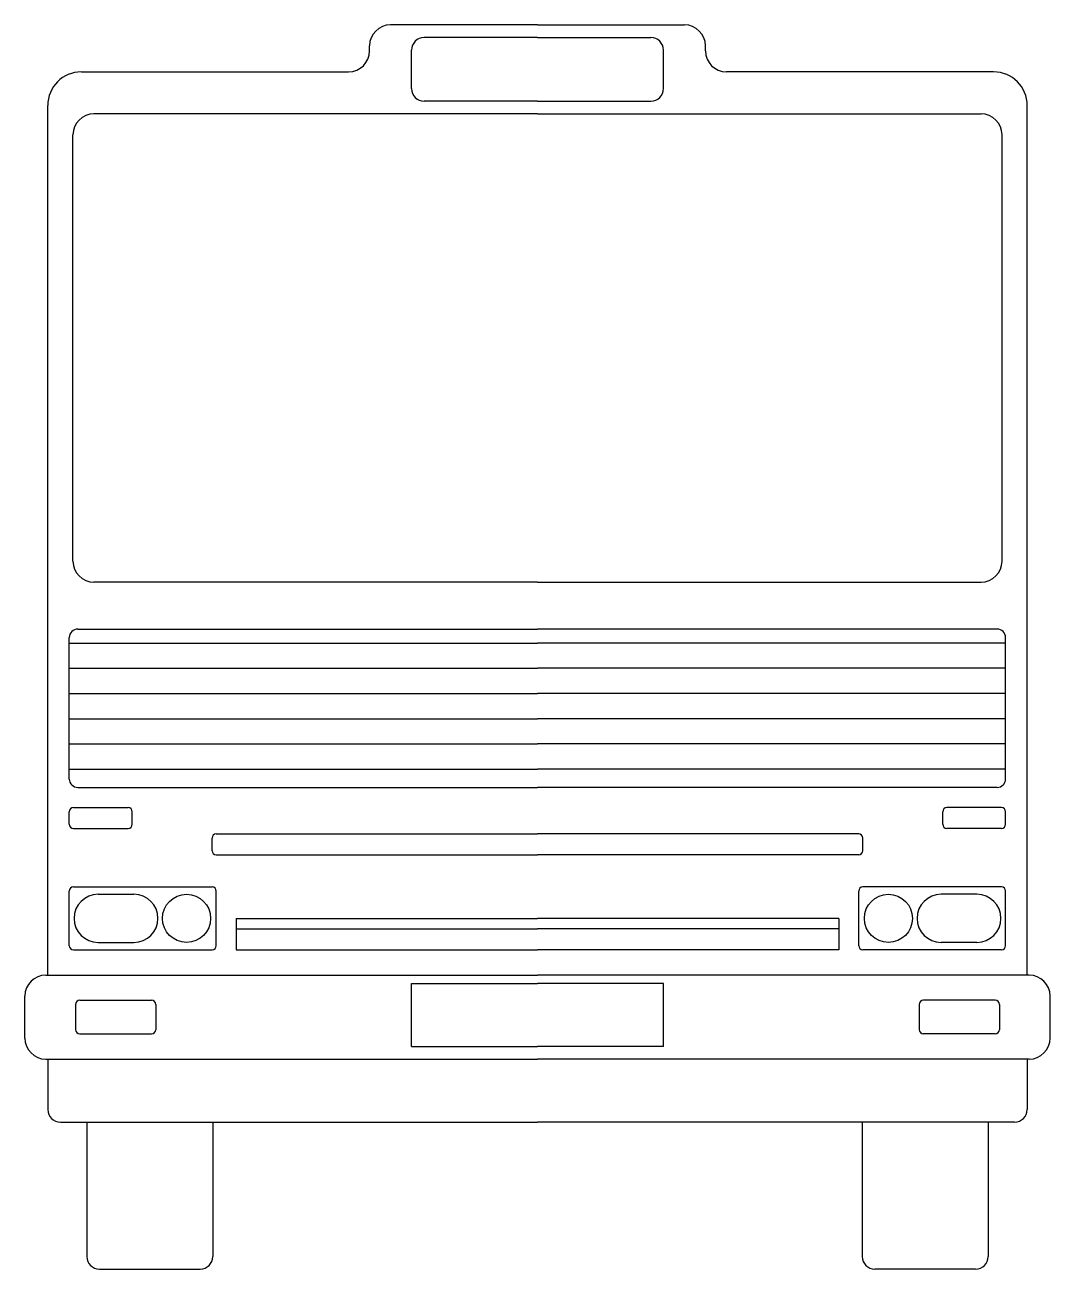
# Model space of a CAD drawing. Extents: x -833.46 to -831.02, y -80.5 to -77.54.
import ezdxf

# ---------------------------------------------------------------- set-up
doc = ezdxf.new("R2010")
doc.units = 0
doc.header["$LTSCALE"] = 0.07
doc.header["$MEASUREMENT"] = 0
doc.layers.add('VEICOLI', color=7, linetype='CONTINUOUS')

msp = doc.modelspace()

# ---------------------------------------------------------------- linework, layer by layer
at = {"layer": 'VEICOLI'}
for p, q in [((-832.2365, -77.5415), (-832.5865, -77.5415)), ((-832.2365, -77.5415), (-831.8865, -77.5415)), ((-832.6365, -77.6033), (-832.6365, -77.5915)), ((-832.2365, -77.5715), (-832.5065, -77.5715)), ((-832.2365, -77.5715), (-831.9665, -77.5715)), ((-831.8365, -77.6033), (-831.8365, -77.5915)), ((-832.5365, -77.6933), (-832.5365, -77.6015)), ((-831.9365, -77.6933), (-831.9365, -77.6015)), ((-833.3228, -77.6533), (-832.6865, -77.6533)), ((-831.1503, -77.6533), (-831.7865, -77.6533)), ((-833.4028, -79.8033), (-833.4028, -77.7333)), ((-832.2365, -77.7233), (-832.5065, -77.7233)), ((-832.2365, -77.7233), (-831.9665, -77.7233)), ((-831.0703, -79.8033), (-831.0703, -77.7333)), ((-832.2365, -77.7533), (-833.2928, -77.7533)), ((-832.2365, -77.7533), (-831.1803, -77.7533)), ((-833.3428, -78.818), (-833.3428, -77.8033)), ((-831.1303, -78.818), (-831.1303, -77.8033)), ((-832.2365, -78.868), (-833.2928, -78.868)), ((-832.2365, -78.868), (-831.1803, -78.868)), ((-833.3315, -78.9799), (-832.2365, -78.9799)), ((-831.1416, -78.9799), (-832.2365, -78.9799)), ((-833.3515, -79.3366), (-833.3515, -78.9999)), ((-833.3515, -79.013), (-832.2365, -79.013)), ((-831.1216, -79.013), (-832.2365, -79.013)), ((-831.1216, -79.3366), (-831.1216, -78.9999)), ((-833.3515, -79.073), (-832.2365, -79.073)), ((-831.1216, -79.073), (-832.2365, -79.073)), ((-833.3515, -79.133), (-832.2365, -79.133)), ((-831.1216, -79.133), (-832.2365, -79.133)), ((-833.3515, -79.193), (-832.2365, -79.193)), ((-831.1216, -79.193), (-832.2365, -79.193)), ((-833.3515, -79.253), (-832.2365, -79.253)), ((-831.1216, -79.253), (-832.2365, -79.253)), ((-833.3515, -79.313), (-832.2365, -79.313)), ((-831.1216, -79.313), (-832.2365, -79.313)), ((-833.3315, -79.3566), (-832.2365, -79.3566)), ((-831.1416, -79.3566), (-832.2365, -79.3566)), ((-833.3515, -79.4444), (-833.3515, -79.4144)), ((-833.3415, -79.4044), (-833.2115, -79.4044)), ((-833.2015, -79.4444), (-833.2015, -79.4144)), ((-831.2716, -79.4444), (-831.2716, -79.4144)), ((-831.1316, -79.4044), (-831.2616, -79.4044)), ((-831.1216, -79.4444), (-831.1216, -79.4144)), ((-833.3415, -79.4544), (-833.2115, -79.4544)), ((-831.1316, -79.4544), (-831.2616, -79.4544)), ((-833.0115, -79.5072), (-833.0115, -79.4772)), ((-833.0015, -79.4672), (-832.2365, -79.4672)), ((-831.4716, -79.4672), (-832.2365, -79.4672)), ((-831.4616, -79.5072), (-831.4616, -79.4772)), ((-833.0015, -79.5172), (-832.2365, -79.5172)), ((-831.4716, -79.5172), (-832.2365, -79.5172)), ((-833.3515, -79.7333), (-833.3515, -79.6033)), ((-833.3415, -79.5933), (-833.0115, -79.5933)), ((-833.0015, -79.7333), (-833.0015, -79.6033)), ((-831.4716, -79.7333), (-831.4716, -79.6033)), ((-831.1316, -79.5933), (-831.4616, -79.5933)), ((-831.1216, -79.7333), (-831.1216, -79.6033)), ((-833.2828, -79.611), (-833.1977, -79.611)), ((-831.1902, -79.611), (-831.2753, -79.611)), ((-832.9538, -79.6683), (-832.9538, -79.7433)), ((-832.9538, -79.6683), (-832.2365, -79.6683)), ((-831.5192, -79.6683), (-832.2365, -79.6683)), ((-831.5192, -79.6683), (-831.5192, -79.7433)), ((-832.9538, -79.6933), (-832.2365, -79.6933)), ((-831.5192, -79.6933), (-832.2365, -79.6933)), ((-833.2828, -79.7256), (-833.1977, -79.7256)), ((-831.1902, -79.7256), (-831.2753, -79.7256)), ((-833.3415, -79.7433), (-833.0115, -79.7433)), ((-832.9538, -79.7433), (-832.2365, -79.7433)), ((-831.5192, -79.7433), (-832.2365, -79.7433)), ((-831.1316, -79.7433), (-831.4616, -79.7433)), ((-833.4073, -79.8033), (-832.2365, -79.8033)), ((-831.0657, -79.8033), (-832.2365, -79.8033)), ((-832.5365, -79.8233), (-832.2365, -79.8233)), ((-832.5365, -79.9733), (-832.5365, -79.8233)), ((-831.9365, -79.8233), (-832.2365, -79.8233)), ((-831.9365, -79.9733), (-831.9365, -79.8233)), ((-833.4573, -79.9533), (-833.4573, -79.8533)), ((-833.3368, -79.8733), (-833.3368, -79.9333)), ((-833.3268, -79.8633), (-833.1554, -79.8633)), ((-833.1454, -79.8733), (-833.1454, -79.9333)), ((-831.3277, -79.8733), (-831.3277, -79.9333)), ((-831.1463, -79.8633), (-831.3177, -79.8633)), ((-831.1363, -79.8733), (-831.1363, -79.9333)), ((-831.0157, -79.9533), (-831.0157, -79.8533)), ((-833.3268, -79.9433), (-833.1554, -79.9433)), ((-831.1463, -79.9433), (-831.3177, -79.9433)), ((-832.5365, -79.9733), (-832.2365, -79.9733)), ((-831.9365, -79.9733), (-832.2365, -79.9733)), ((-833.4073, -80.0033), (-832.2365, -80.0033)), ((-833.4028, -80.0033), (-833.4028, -80.1233)), ((-831.0657, -80.0033), (-832.2365, -80.0033)), ((-831.0703, -80.0033), (-831.0703, -80.1233)), ((-833.3728, -80.1533), (-832.2365, -80.1533)), ((-833.3099, -80.1533), (-833.3099, -80.4732)), ((-833.0099, -80.1533), (-833.0099, -80.4732)), ((-831.1003, -80.1533), (-832.2365, -80.1533)), ((-831.4631, -80.1533), (-831.4631, -80.4732)), ((-831.1631, -80.1533), (-831.1631, -80.4732)), ((-833.2799, -80.5032), (-833.0399, -80.5032)), ((-831.1931, -80.5032), (-831.4331, -80.5032))]:
    msp.add_line(p, q, dxfattribs=at)
for centre in [(-833.0723, -79.6683), (-831.4008, -79.6683)]:
    msp.add_circle(centre, 0.0573, dxfattribs=at)
for centre, radius, start, end in [((-832.5865, -77.5915), 0.05, 90, 180), ((-831.8865, -77.5915), 0.05, 0, 90), ((-832.5065, -77.6015), 0.03, 90, 180), ((-831.9665, -77.6015), 0.03, 0, 90), ((-832.6865, -77.6033), 0.05, 270, 360), ((-831.7865, -77.6033), 0.05, 180, 270), ((-833.3228, -77.7333), 0.08, 90, 180), ((-831.1503, -77.7333), 0.08, 0, 90), ((-832.5065, -77.6933), 0.03, 180, 270), ((-831.9665, -77.6933), 0.03, 270, 0), ((-833.2928, -77.8033), 0.05, 90, 180), ((-831.1803, -77.8033), 0.05, 0, 90), ((-833.2928, -78.818), 0.05, 180, 270), ((-831.1803, -78.818), 0.05, 270, 0), ((-833.3315, -78.9999), 0.02, 90, 180), ((-831.1416, -78.9999), 0.02, 0, 90), ((-833.3315, -79.3366), 0.02, 180, 270), ((-831.1416, -79.3366), 0.02, 270, 0), ((-833.3415, -79.4144), 0.01, 90, 180), ((-833.2115, -79.4144), 0.01, 360, 90), ((-831.2616, -79.4144), 0.01, 90, 180), ((-831.1316, -79.4144), 0.01, 0, 90), ((-833.3415, -79.4444), 0.01, 180, 270), ((-833.2115, -79.4444), 0.01, 270, 0), ((-831.2616, -79.4444), 0.01, 180, 270), ((-831.1316, -79.4444), 0.01, 270, 0), ((-833.0015, -79.4772), 0.01, 90, 180), ((-831.4716, -79.4772), 0.01, 0, 90), ((-833.0015, -79.5072), 0.01, 180, 270), ((-831.4716, -79.5072), 0.01, 270, 0), ((-833.3415, -79.6033), 0.01, 90, 180), ((-833.0115, -79.6033), 0.01, 360, 90), ((-831.4616, -79.6033), 0.01, 90, 180), ((-831.1316, -79.6033), 0.01, 360, 90), ((-833.2828, -79.6683), 0.0573, 90, 270), ((-833.1977, -79.6683), 0.0573, 270, 90), ((-831.2753, -79.6683), 0.0573, 90, 270), ((-831.1902, -79.6683), 0.0573, 270, 90), ((-833.3415, -79.7333), 0.01, 180, 270), ((-833.0115, -79.7333), 0.01, 270, 360), ((-831.4616, -79.7333), 0.01, 180, 270), ((-831.1316, -79.7333), 0.01, 270, 360), ((-833.4073, -79.8533), 0.05, 90, 180), ((-831.0657, -79.8533), 0.05, 0, 90), ((-833.3268, -79.8733), 0.01, 90, 180), ((-833.1554, -79.8733), 0.01, 360, 90), ((-831.3177, -79.8733), 0.01, 90, 180), ((-831.1463, -79.8733), 0.01, 0, 90), ((-833.3268, -79.9333), 0.01, 180, 270), ((-833.1554, -79.9333), 0.01, 270, 360), ((-831.3177, -79.9333), 0.01, 180, 270), ((-831.1463, -79.9333), 0.01, 270, 0), ((-833.4073, -79.9533), 0.05, 180, 270), ((-831.0657, -79.9533), 0.05, 270, 0), ((-833.3728, -80.1233), 0.03, 180, 270), ((-831.1003, -80.1233), 0.03, 270, 0), ((-833.2799, -80.4732), 0.03, 180, 270), ((-833.0399, -80.4732), 0.03, 270, 0), ((-831.4331, -80.4732), 0.03, 180, 270), ((-831.1931, -80.4732), 0.03, 270, 0)]:
    msp.add_arc(centre, radius, start, end, dxfattribs=at)

doc.saveas('drawing.dxf')
